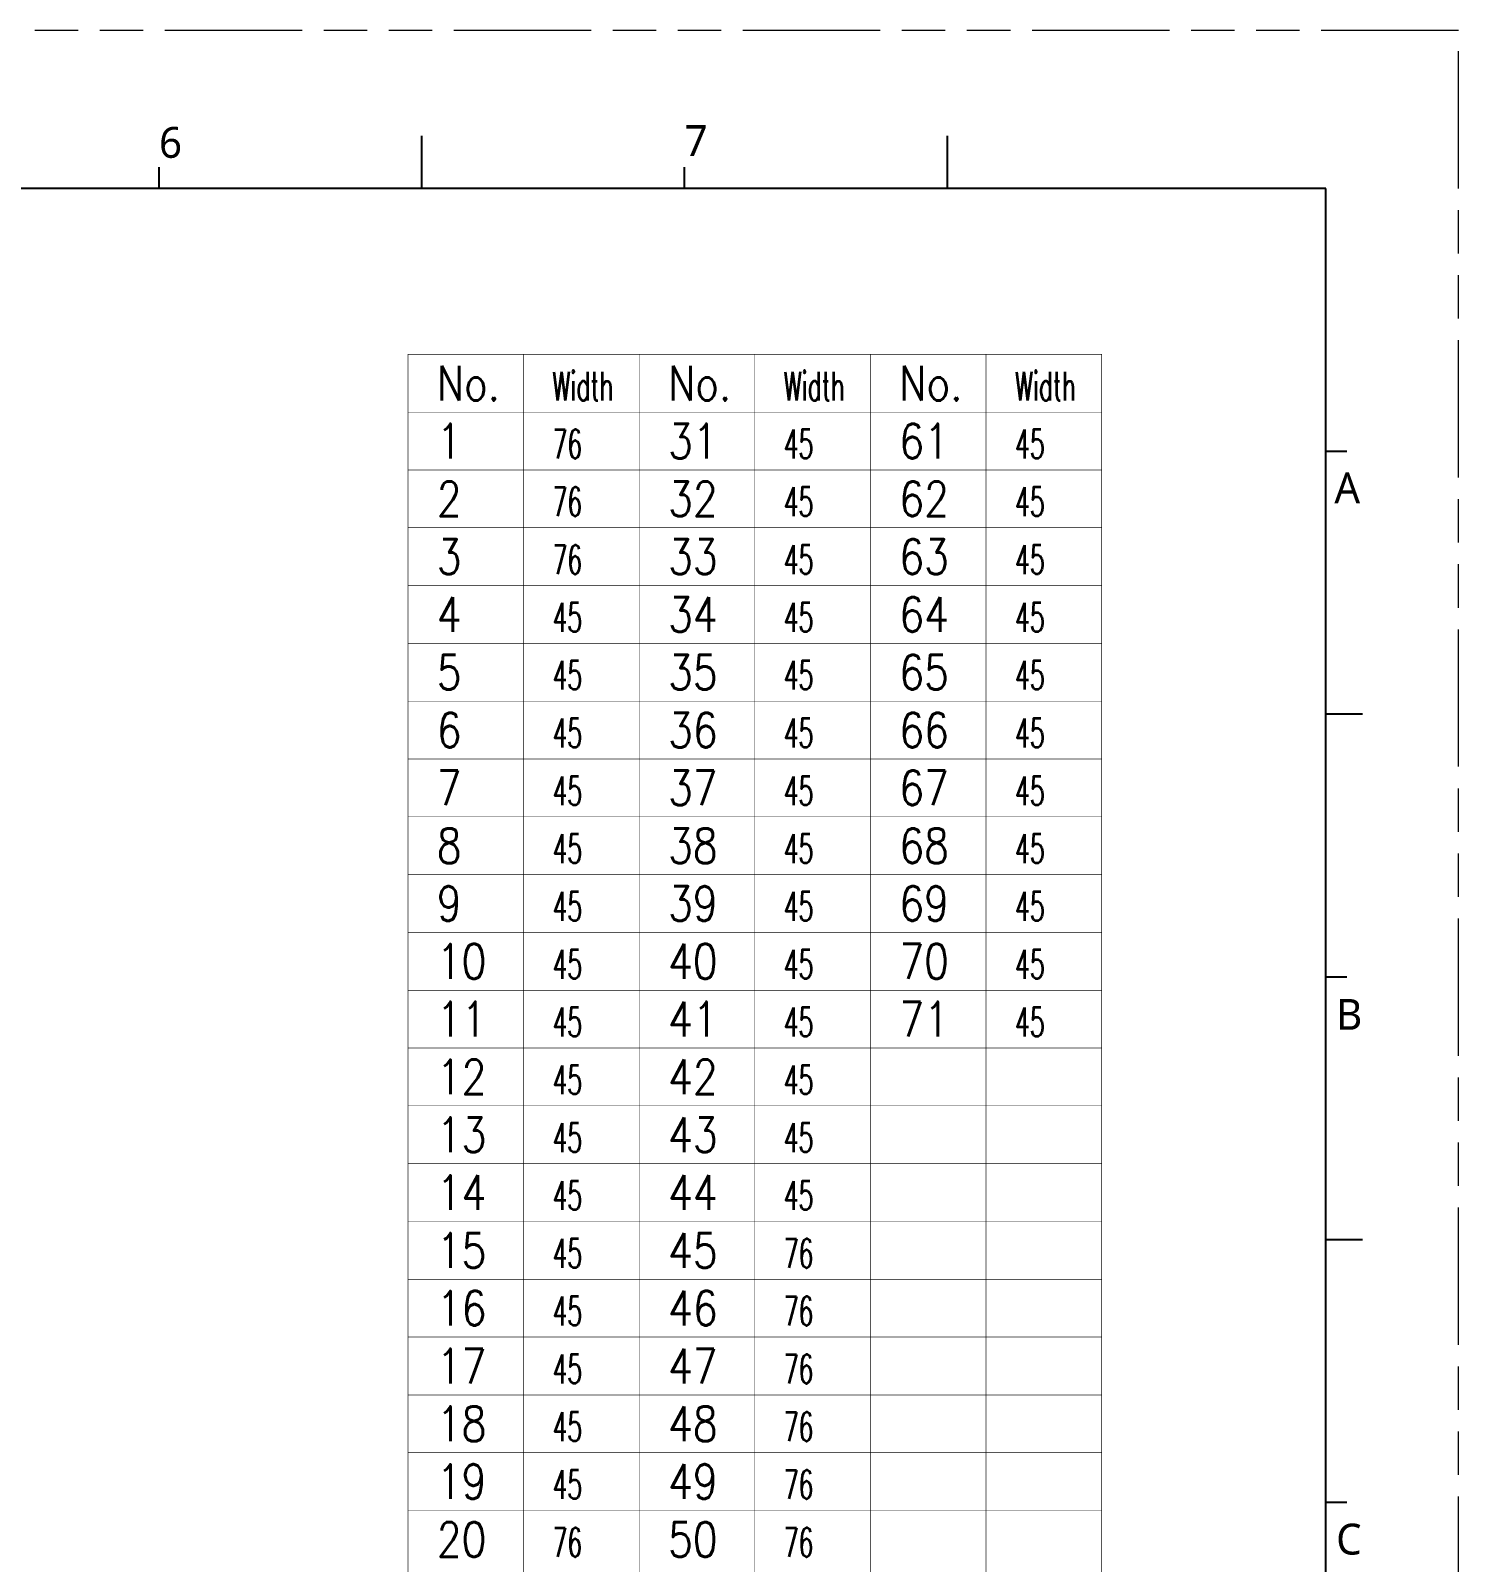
# Model space of a CAD drawing. Extents: x 388 to 686, y 182 to 393.
# Drawn here: x 587.3 to 686.1, y 287.3 to 393.2 of the extents above; entities that cross this region are included whole.
import ezdxf

# ---------------------------------------------------------------- set-up
doc = ezdxf.new("R2010")
doc.units = 0
doc.linetypes.add('PHANTOM', pattern=[29.5, 9.5, -1.5, 3, -1.5, 3, -1.5, 9.5])
doc.layers.get('0').update_dxf_attribs({"color": 9})
doc.layers.add('0PAPERF', color=2, linetype='PHANTOM', lineweight=5, plot=False)
doc.layers.add('biaozhu3', color=6, linetype='Continuous')
doc.layers.add('鵬鼎', color=5, linetype='Continuous')
doc.layers.add('DIM', color=3, linetype='Continuous', lineweight=5)
doc.styles.get("Standard").update_dxf_attribs({"font": 'txt.shx'})

# ---------------------------------------------------------------- blocks, each defined once
blk = doc.blocks.new('PAD_R6')
at = {"layer": 'biaozhu3', "const_width": 0.5}
blk.add_lwpolyline([(0.25, 0, 1), (-0.25, 0, 1)], format="xyb", close=True, dxfattribs=at)

msp = doc.modelspace()

# ---------------------------------------------------------------- linework, layer by layer
for p, q in [((614.35, 382.33), (614.35, 385.97)), ((650.72, 382.33), (650.72, 385.97)), ((596.17, 382.33), (596.17, 383.79)), ((632.53, 382.33), (632.53, 383.79)), ((676.9, 382.33), (396.15, 382.33)), ((676.9, 188.14), (676.9, 382.33)), ((676.9, 364.15), (678.35, 364.15)), ((676.9, 345.97), (679.44, 345.97)), ((676.9, 327.78), (678.35, 327.78)), ((676.9, 309.6), (679.44, 309.6)), ((676.9, 291.42), (678.35, 291.42))]:
    msp.add_line(p, q)
at = {"layer": '0PAPERF'}
for p, q in [((686.07, 393.25), (387.79, 393.25)), ((686.07, 182.32), (686.07, 393.25))]:
    msp.add_line(p, q, dxfattribs=at)
at = {"layer": 'biaozhu3', "const_width": 0.04}
for points in [[(613.39, 370.85), (613.39, 246.85)], [(613.39, 370.85), (661.39, 370.85)], [(621.39, 370.85), (621.39, 246.85)], [(629.39, 370.85), (629.39, 246.85)], [(637.39, 370.85), (637.39, 246.85)], [(645.39, 370.85), (645.39, 246.85)], [(653.39, 370.85), (653.39, 246.85)], [(661.39, 370.85), (661.39, 246.85)], [(613.39, 366.85), (661.39, 366.85)], [(613.39, 362.85), (661.39, 362.85)], [(613.39, 358.85), (661.39, 358.85)], [(613.39, 354.85), (661.39, 354.85)], [(613.39, 350.85), (661.39, 350.85)], [(613.39, 346.85), (661.39, 346.85)], [(613.39, 342.85), (661.39, 342.85)], [(613.39, 338.85), (661.39, 338.85)], [(613.39, 334.85), (661.39, 334.85)], [(613.39, 330.85), (661.39, 330.85)], [(613.39, 326.85), (661.39, 326.85)], [(613.39, 322.85), (661.39, 322.85)], [(613.39, 318.85), (661.39, 318.85)], [(613.39, 314.85), (661.39, 314.85)], [(613.39, 310.85), (661.39, 310.85)], [(613.39, 306.85), (661.39, 306.85)], [(613.39, 302.85), (661.39, 302.85)], [(613.39, 298.85), (661.39, 298.85)], [(613.39, 294.85), (661.39, 294.85)], [(613.39, 290.85), (661.39, 290.85)]]:
    msp.add_lwpolyline(points, dxfattribs=at)

# ---------------------------------------------------------------- block references
at = {"layer": 'biaozhu3', "xscale": 0.04, "yscale": 0.04, "zscale": 4}
for p in [(613.39, 370.85), (613.39, 370.85), (621.39, 370.85), (629.39, 370.85), (637.39, 370.85), (645.39, 370.85), (653.39, 370.85), (661.39, 370.85), (661.39, 370.85), (613.39, 366.85), (661.39, 366.85), (613.39, 362.85), (661.39, 362.85), (613.39, 358.85), (661.39, 358.85), (613.39, 354.85), (661.39, 354.85), (613.39, 350.85), (661.39, 350.85), (613.39, 346.85), (661.39, 346.85), (613.39, 342.85), (661.39, 342.85), (613.39, 338.85), (661.39, 338.85), (613.39, 334.85), (661.39, 334.85), (613.39, 330.85), (661.39, 330.85), (613.39, 326.85), (661.39, 326.85), (613.39, 322.85), (661.39, 322.85), (613.39, 318.85), (661.39, 318.85), (613.39, 314.85), (661.39, 314.85), (613.39, 310.85), (661.39, 310.85), (613.39, 306.85), (661.39, 306.85), (613.39, 302.85), (661.39, 302.85), (613.39, 298.85), (661.39, 298.85), (613.39, 294.85), (661.39, 294.85), (613.39, 290.85), (661.39, 290.85)]:
    msp.add_blockref('PAD_R6', p, dxfattribs=at)

# ---------------------------------------------------------------- texts
at = {"layer": 'biaozhu3'}
for s, height, width, p in [('No.', 2.4, 0.833333, (615.39, 367.65)), ('No.', 2.4, 0.833333, (631.39, 367.65)), ('No.', 2.4, 0.833333, (647.39, 367.65)), ('Width', 2, 0.6, (623.39, 367.65)), ('Width', 2, 0.6, (639.39, 367.65)), ('Width', 2, 0.6, (655.39, 367.65)), ('1', 2.4, 0.833333, (615.39, 363.65)), ('76', 2, 0.6, (623.39, 363.65)), ('31', 2.4, 0.833333, (631.39, 363.65)), ('45', 2, 0.6, (639.39, 363.65)), ('61', 2.4, 0.833333, (647.39, 363.65)), ('45', 2, 0.6, (655.39, 363.65)), ('2', 2.4, 0.833333, (615.39, 359.65)), ('76', 2, 0.6, (623.39, 359.65)), ('32', 2.4, 0.833333, (631.39, 359.65)), ('45', 2, 0.6, (639.39, 359.65)), ('62', 2.4, 0.833333, (647.39, 359.65)), ('45', 2, 0.6, (655.39, 359.65)), ('3', 2.4, 0.833333, (615.39, 355.65)), ('76', 2, 0.6, (623.39, 355.65)), ('33', 2.4, 0.833333, (631.39, 355.65)), ('45', 2, 0.6, (639.39, 355.65)), ('63', 2.4, 0.833333, (647.39, 355.65)), ('45', 2, 0.6, (655.39, 355.65)), ('4', 2.4, 0.833333, (615.39, 351.65)), ('34', 2.4, 0.833333, (631.39, 351.65)), ('64', 2.4, 0.833333, (647.39, 351.65)), ('45', 2, 0.6, (623.39, 351.65)), ('45', 2, 0.6, (639.39, 351.65)), ('45', 2, 0.6, (655.39, 351.65)), ('5', 2.4, 0.833333, (615.39, 347.65)), ('35', 2.4, 0.833333, (631.39, 347.65)), ('65', 2.4, 0.833333, (647.39, 347.65)), ('45', 2, 0.6, (623.39, 347.65)), ('45', 2, 0.6, (639.39, 347.65)), ('45', 2, 0.6, (655.39, 347.65)), ('6', 2.4, 0.833333, (615.39, 343.65)), ('45', 2, 0.6, (623.39, 343.65)), ('36', 2.4, 0.833333, (631.39, 343.65)), ('45', 2, 0.6, (639.39, 343.65)), ('66', 2.4, 0.833333, (647.39, 343.65)), ('45', 2, 0.6, (655.39, 343.65)), ('7', 2.4, 0.833333, (615.39, 339.65)), ('45', 2, 0.6, (623.39, 339.65)), ('37', 2.4, 0.833333, (631.39, 339.65)), ('45', 2, 0.6, (639.39, 339.65)), ('67', 2.4, 0.833333, (647.39, 339.65)), ('45', 2, 0.6, (655.39, 339.65)), ('8', 2.4, 0.833333, (615.39, 335.65)), ('45', 2, 0.6, (623.39, 335.65)), ('38', 2.4, 0.833333, (631.39, 335.65)), ('45', 2, 0.6, (639.39, 335.65)), ('68', 2.4, 0.833333, (647.39, 335.65)), ('45', 2, 0.6, (655.39, 335.65)), ('9', 2.4, 0.833333, (615.39, 331.65)), ('39', 2.4, 0.833333, (631.39, 331.65)), ('69', 2.4, 0.833333, (647.39, 331.65)), ('45', 2, 0.6, (623.39, 331.65)), ('45', 2, 0.6, (639.39, 331.65)), ('45', 2, 0.6, (655.39, 331.65)), ('10', 2.4, 0.833333, (615.39, 327.65)), ('45', 2, 0.6, (623.39, 327.65)), ('40', 2.4, 0.833333, (631.39, 327.65)), ('45', 2, 0.6, (639.39, 327.65)), ('70', 2.4, 0.833333, (647.39, 327.65)), ('45', 2, 0.6, (655.39, 327.65)), ('11', 2.4, 0.833333, (615.39, 323.65)), ('45', 2, 0.6, (623.39, 323.65)), ('41', 2.4, 0.833333, (631.39, 323.65)), ('45', 2, 0.6, (639.39, 323.65)), ('71', 2.4, 0.833333, (647.39, 323.65)), ('45', 2, 0.6, (655.39, 323.65)), ('12', 2.4, 0.833333, (615.39, 319.65)), ('45', 2, 0.6, (623.39, 319.65)), ('42', 2.4, 0.833333, (631.39, 319.65)), ('45', 2, 0.6, (639.39, 319.65)), ('13', 2.4, 0.833333, (615.39, 315.65)), ('43', 2.4, 0.833333, (631.39, 315.65)), ('45', 2, 0.6, (623.39, 315.65)), ('45', 2, 0.6, (639.39, 315.65)), ('14', 2.4, 0.833333, (615.39, 311.65)), ('44', 2.4, 0.833333, (631.39, 311.65)), ('45', 2, 0.6, (623.39, 311.65)), ('45', 2, 0.6, (639.39, 311.65)), ('15', 2.4, 0.833333, (615.39, 307.65)), ('45', 2, 0.6, (623.39, 307.65)), ('45', 2.4, 0.833333, (631.39, 307.65)), ('76', 2, 0.6, (639.39, 307.65)), ('16', 2.4, 0.833333, (615.39, 303.65)), ('45', 2, 0.6, (623.39, 303.65)), ('46', 2.4, 0.833333, (631.39, 303.65)), ('76', 2, 0.6, (639.39, 303.65)), ('17', 2.4, 0.833333, (615.39, 299.65)), ('47', 2.4, 0.833333, (631.39, 299.65)), ('45', 2, 0.6, (623.39, 299.65)), ('76', 2, 0.6, (639.39, 299.65)), ('18', 2.4, 0.833333, (615.39, 295.65)), ('48', 2.4, 0.833333, (631.39, 295.65)), ('45', 2, 0.6, (623.39, 295.65)), ('76', 2, 0.6, (639.39, 295.65)), ('19', 2.4, 0.833333, (615.39, 291.65)), ('45', 2, 0.6, (623.39, 291.65)), ('49', 2.4, 0.833333, (631.39, 291.65)), ('76', 2, 0.6, (639.39, 291.65)), ('20', 2.4, 0.833333, (615.39, 287.65)), ('76', 2, 0.6, (623.39, 287.65)), ('50', 2.4, 0.833333, (631.39, 287.65)), ('76', 2, 0.6, (639.39, 287.65))]:
    msp.add_text(s, height=height, dxfattribs=dict(at, width=width)).set_placement(p)
at = {"layer": 'DIM', "char_height": 2.1342, "width": 1.2993, "attachment_point": 1}
for s, insert in [('{\\fMicrosoft JhengHei|b0|i0|c136|p0;\\C0;6}', (596.17, 386.58)), ('{\\fMicrosoft JhengHei|b0|i0|c136|p0;\\C0;7}', (632.53, 386.71))]:
    msp.add_mtext(s, dxfattribs=dict(at, insert=insert))
at = {"layer": '鵬鼎', "char_height": 2.1342, "width": 4.0256, "attachment_point": 1}
for s, insert in [('{\\fMicrosoft JhengHei|b0|i0|c136|p0;\\C0;A}', (677.49, 362.68)), ('{\\fMicrosoft JhengHei|b0|i0|c136|p0;\\C0;B}', (677.61, 326.25)), ('{\\fMicrosoft JhengHei|b0|i0|c136|p0;\\C0;C}', (677.61, 289.94))]:
    msp.add_mtext(s, dxfattribs=dict(at, insert=insert))

doc.saveas('drawing.dxf')
